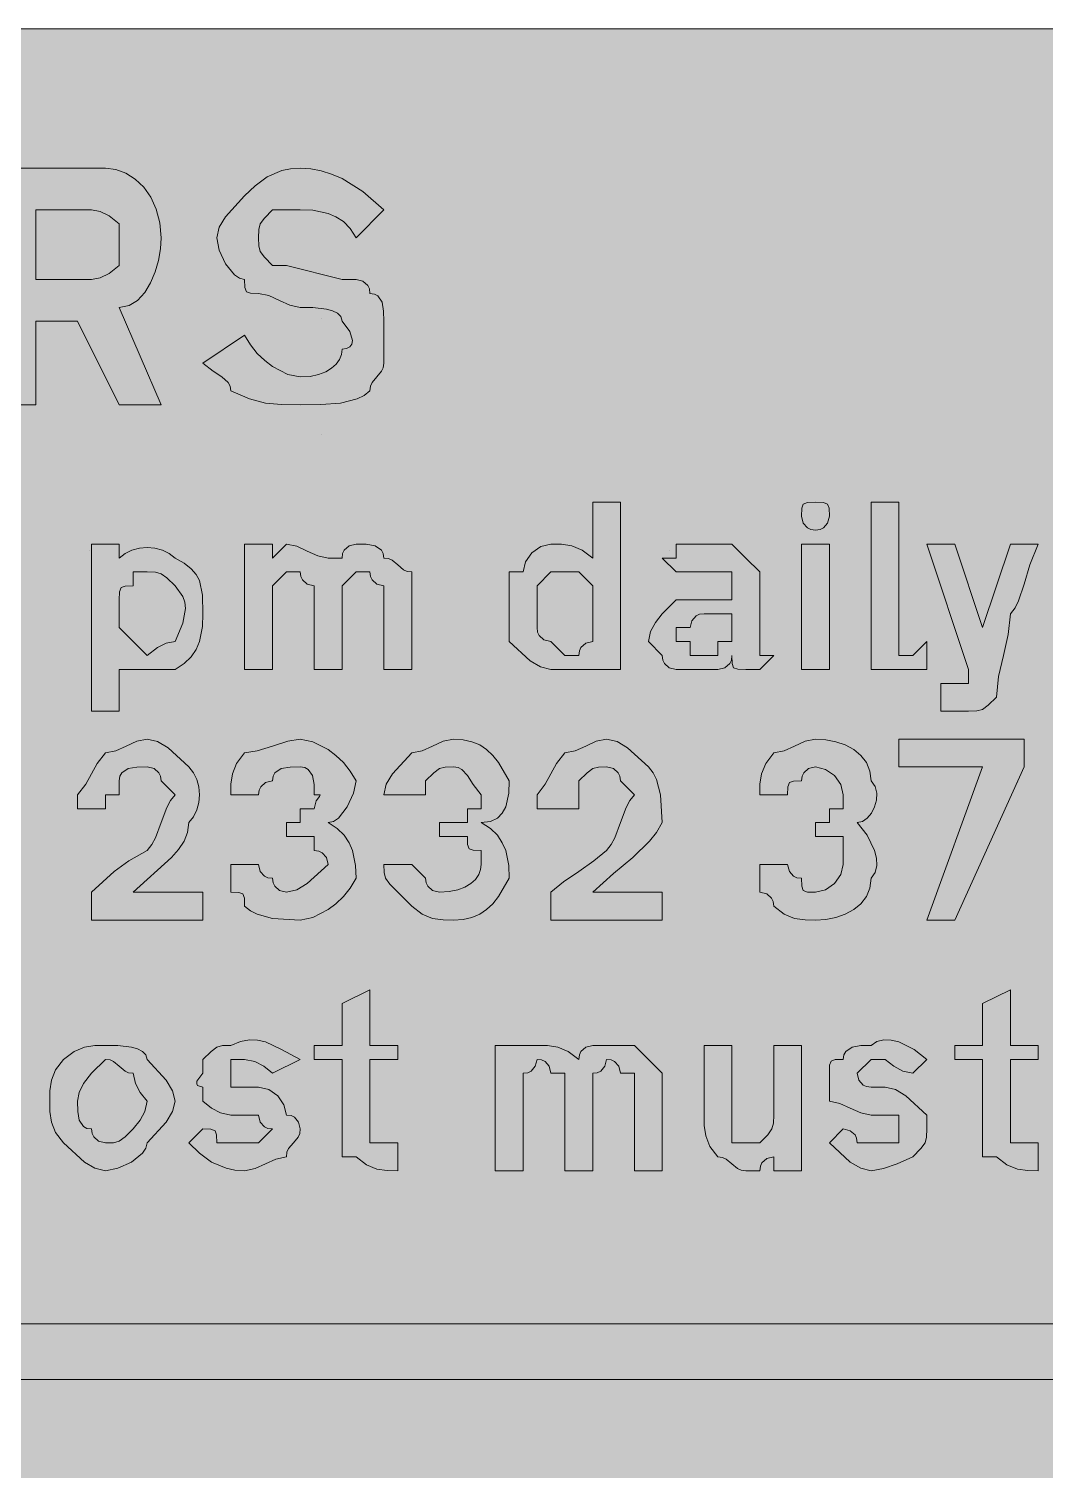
# Model space of a CAD drawing. Header units: metres. Extents: x 10 to 558, y 11 to 259.
# Drawn here: x 366.8 to 454.4, y 134.8 to 259 of the extents above; entities that cross this region are included whole.
import ezdxf

# ---------------------------------------------------------------- set-up
doc = ezdxf.new("R2010")
doc.units = ezdxf.units.M
for name, color, linetype, true_color in [('FILL_FIREBRICK_C36B00', 7, 'Continuous', 0xc36b00), ('FILL_WHITE_FFFFFF', 7, 'Continuous', 0xffffff), ('STROKE_WHITE_FFFFFF', 7, 'Continuous', 0xffffff)]:
    doc.layers.add(name, color=color, linetype=linetype, true_color=true_color)

msp = doc.modelspace()

# ---------------------------------------------------------------- hatches: boundary and pattern name
at = {"layer": 'FILL_FIREBRICK_C36B00', "true_color": 0xc36b00}
h = msp.add_hatch(color=7, dxfattribs=at)
h.dxf.hatch_style = 1
h.paths.add_polyline_path([(551.8, 258.91), (552.54, 258.75), (553.8, 258.21), (554.83, 257.44), (555.75, 256.56), (556.54, 256.06), (557.14, 255.47), (557.56, 254.83), (557.85, 254.16), (558.11, 252.85), (558.15, 251.76), (558.15, 17.76), (558.15, 15.36), (557.44, 14.48), (556.95, 13.71), (556.46, 13.17), (556.15, 13.01), (555.75, 12.96), (555.3, 12.17), (554.83, 11.57), (554.34, 11.15), (553.8, 10.86), (552.54, 10.6), (550.95, 10.56), (16.95, 10.56), (13.35, 10.56), (13.3, 10.96), (13.14, 11.27), (12.6, 11.76), (11.83, 12.25), (10.95, 12.96), (10.26, 13.88), (9.9, 14.91), (9.77, 16.17), (9.75, 17.76), (9.75, 251.76), (9.75, 254.16), (9.8, 254.56), (9.94, 254.87), (10.35, 255.36), (10.76, 255.85), (10.9, 256.16), (10.95, 256.56), (11.83, 256.75), (12.6, 257.16), (13.35, 257.76), (14.25, 257.95), (15.15, 258.36), (16.05, 258.77), (16.95, 258.96), (550.95, 258.96), (551.8, 258.91)])
at = {"layer": 'FILL_WHITE_FFFFFF', "true_color": 0xffffff}
h = msp.add_hatch(color=7, dxfattribs=at)
h.dxf.hatch_style = 1
h.paths.add_polyline_path([(373.35, 246.96), (374.25, 246.85), (375.11, 246.53), (375.92, 246.01), (376.65, 245.31), (377.26, 244.44), (377.74, 243.42), (378.04, 242.25), (378.15, 240.96), (378.09, 240.01), (377.92, 239.01), (377.64, 238.01), (377.25, 237.06), (376.74, 236.23), (376.12, 235.56), (375.39, 235.12), (374.55, 234.96), (378.15, 226.56), (374.55, 226.56), (370.95, 233.76), (367.35, 233.76), (367.35, 226.56), (363.75, 226.56), (363.75, 246.96), (373.35, 246.96)])
h.paths.add_polyline_path([(372.9, 237.51), (373.67, 237.87), (374.55, 238.56), (374.55, 239.76), (374.55, 242.16), (373.67, 242.85), (372.9, 243.21), (372.15, 243.36), (367.35, 243.36), (367.35, 237.36), (372.15, 237.36), (372.9, 237.51)], flags=16)
h = msp.add_hatch(color=7, dxfattribs=at)
h.dxf.hatch_style = 1
h.paths.add_polyline_path([(393.75, 237.36), (394.95, 237.36), (395.55, 237.21), (395.96, 236.85), (396.1, 236.56), (396.15, 236.16), (396.55, 236.11), (396.84, 235.95), (397.2, 235.41), (397.33, 234.64), (397.35, 233.76), (397.35, 232.56), (397.35, 231.36), (397.35, 230.16), (397.3, 229.76), (397.16, 229.45), (396.75, 228.96), (396.34, 228.47), (396.2, 228.16), (396.15, 227.76), (395.65, 227.36), (395.04, 227.07), (393.6, 226.71), (391.93, 226.58), (390.15, 226.56), (388.54, 226.58), (387.15, 226.71), (385.76, 227.07), (384.15, 227.76), (384.1, 228.16), (383.94, 228.47), (383.4, 228.96), (382.63, 229.45), (381.75, 230.16), (385.35, 232.56), (385.85, 231.72), (386.44, 230.98), (387.08, 230.37), (387.75, 229.86), (389.06, 229.18), (390.15, 228.96), (390.99, 229.01), (391.72, 229.17), (392.34, 229.4), (392.85, 229.71), (393.24, 230.07), (393.53, 230.48), (393.69, 230.91), (393.75, 231.36), (394.14, 231.41), (394.42, 231.57), (394.59, 231.8), (394.65, 232.11), (394.42, 232.88), (393.75, 233.76), (393.64, 234.16), (393.36, 234.45), (392.93, 234.67), (392.4, 234.81), (391.22, 234.94), (390.15, 234.96), (389.25, 235.15), (388.35, 235.56), (387.45, 235.97), (386.55, 236.16), (385.86, 236.18), (385.5, 236.31), (385.37, 236.67), (385.35, 237.36), (384.9, 237.47), (384.47, 237.75), (383.7, 238.71), (383.16, 239.89), (382.95, 240.96), (383.16, 241.86), (383.7, 242.76), (385.35, 244.56), (386.27, 245.44), (387.3, 246.21), (388.56, 246.75), (389.3, 246.91), (390.15, 246.96), (391.05, 246.9), (391.95, 246.73), (392.85, 246.45), (393.75, 246.06), (395.55, 244.93), (397.35, 243.36), (394.95, 240.96), (394.45, 241.75), (393.86, 242.35), (393.22, 242.77), (392.55, 243.06), (391.24, 243.32), (390.15, 243.36), (387.75, 243.36), (387.06, 242.65), (386.7, 242.16), (386.57, 241.67), (386.55, 240.96), (386.57, 240.25), (386.7, 239.76), (387.06, 239.27), (387.75, 238.56), (388.95, 238.56), (393.75, 237.36)])
h = msp.add_hatch(color=7, dxfattribs=at)
h.dxf.hatch_style = 1
h.paths.add_polyline_path([(411.75, 203.76), (410.85, 203.97), (409.95, 204.51), (408.15, 206.16), (408.15, 212.16), (409.35, 212.16), (409.56, 213.04), (410.1, 213.81), (410.87, 214.35), (411.75, 214.56), (412.65, 214.54), (413.55, 214.41), (414.45, 214.05), (415.35, 213.36), (415.35, 218.16), (417.75, 218.16), (417.75, 203.76), (415.35, 203.76), (412.95, 203.76), (411.75, 203.76)])
h.paths.add_polyline_path([(414.34, 205.65), (414.75, 206.01), (415.35, 206.16), (415.35, 207.36), (415.35, 209.76), (415.35, 210.96), (414.15, 212.16), (412.95, 212.16), (411.75, 212.16), (410.55, 210.96), (410.55, 207.36), (410.6, 206.96), (410.74, 206.67), (411.15, 206.31), (411.75, 206.16), (412.95, 204.96), (414.15, 204.96), (414.2, 205.36), (414.34, 205.65)], flags=16)
h = msp.add_hatch(color=7, dxfattribs=at)
h.dxf.hatch_style = 1
h.paths.add_polyline_path([(435.6, 216.36), (435.24, 215.95), (434.95, 215.81), (434.55, 215.76), (434.15, 215.81), (433.86, 215.95), (433.5, 216.36), (433.35, 216.96), (433.37, 217.65), (433.5, 218.01), (433.86, 218.14), (434.55, 218.16), (435.24, 218.14), (435.6, 218.01), (435.73, 217.65), (435.75, 216.96), (435.6, 216.36)])
h = msp.add_hatch(color=7, dxfattribs=at)
h.dxf.hatch_style = 1
h.paths.add_polyline_path([(439.35, 218.16), (441.75, 218.16), (441.75, 206.16), (441.75, 204.96), (442.95, 204.96), (444.15, 206.16), (444.15, 203.76), (441.75, 203.76), (440.55, 203.76), (439.35, 203.76), (439.35, 206.16), (439.35, 218.16)])
h = msp.add_hatch(color=7, dxfattribs=at)
h.dxf.hatch_style = 1
h.paths.add_polyline_path([(375.64, 214.03), (376.28, 214.2), (376.95, 214.26), (377.62, 214.2), (378.26, 214.03), (378.85, 213.75), (379.35, 213.36), (380.14, 212.91), (380.74, 212.44), (381.16, 211.95), (381.45, 211.41), (381.71, 210.15), (381.75, 208.56), (381.71, 207.47), (381.45, 206.16), (381.16, 205.49), (380.74, 204.85), (380.14, 204.26), (379.35, 203.76), (376.95, 203.76), (374.55, 203.76), (374.55, 200.16), (372.15, 200.16), (372.15, 214.56), (374.55, 214.56), (374.55, 213.36), (375.05, 213.75), (375.64, 214.03)])
h.paths.add_polyline_path([(374.7, 210.81), (374.57, 210.45), (374.55, 209.76), (374.55, 207.36), (375.75, 206.16), (376.95, 204.96), (377.83, 205.65), (378.6, 206.01), (379.35, 206.16), (380.03, 207.75), (380.25, 209.01), (380.19, 209.55), (380.03, 210.04), (379.35, 210.96), (378.64, 211.65), (378.15, 212.01), (377.66, 212.14), (376.95, 212.16), (375.75, 212.16), (375.75, 210.96), (375.06, 210.94), (374.7, 210.81)], flags=16)
h = msp.add_hatch(color=7, dxfattribs=at)
h.dxf.hatch_style = 1
h.paths.add_polyline_path([(387.75, 213.36), (388.95, 214.56), (389.85, 214.37), (390.75, 213.96), (391.65, 213.55), (392.55, 213.36), (393.75, 213.36), (393.8, 213.76), (393.94, 214.05), (394.35, 214.41), (394.95, 214.56), (395.83, 214.54), (396.6, 214.41), (397.14, 214.05), (397.3, 213.76), (397.35, 213.36), (397.75, 213.31), (398.06, 213.17), (398.55, 212.76), (399.04, 212.35), (399.35, 212.21), (399.75, 212.16), (399.75, 210.96), (399.75, 203.76), (397.35, 203.76), (397.35, 210.96), (396.75, 211.11), (396.34, 211.47), (396.2, 211.76), (396.15, 212.16), (394.95, 212.16), (393.75, 210.96), (393.75, 209.76), (393.75, 203.76), (391.35, 203.76), (391.35, 210.96), (390.75, 211.11), (390.34, 211.47), (390.2, 211.76), (390.15, 212.16), (388.95, 212.16), (387.75, 210.96), (387.75, 209.76), (387.75, 203.76), (385.35, 203.76), (385.35, 214.56), (387.75, 214.56), (387.75, 213.36)])
h = msp.add_hatch(color=7, dxfattribs=at)
h.dxf.hatch_style = 1
h.paths.add_polyline_path([(422.55, 214.56), (424.95, 214.56), (427.35, 214.56), (428.55, 213.36), (429.75, 212.16), (429.75, 209.76), (429.75, 206.16), (429.75, 204.96), (430.95, 204.96), (429.75, 203.76), (428.55, 203.76), (427.86, 203.78), (427.5, 203.91), (427.37, 204.27), (427.35, 204.96), (427.3, 204.56), (427.16, 204.27), (426.75, 203.91), (426.15, 203.76), (423.75, 203.76), (422.55, 203.76), (421.95, 203.91), (421.54, 204.27), (421.4, 204.56), (421.35, 204.96), (420.15, 206.16), (420.34, 207.04), (420.75, 207.81), (421.35, 208.56), (422.55, 209.76), (423.75, 209.76), (424.95, 209.76), (427.35, 209.76), (427.35, 210.96), (427.35, 212.16), (426.15, 212.16), (424.95, 212.16), (423.75, 212.16), (422.55, 212.16), (421.35, 213.36), (422.55, 213.36), (422.55, 214.56)])
h.paths.add_polyline_path([(426.15, 206.16), (427.35, 206.16), (427.35, 208.56), (426.15, 208.56), (424.95, 208.56), (424.55, 208.51), (424.26, 208.37), (423.9, 207.96), (423.75, 207.36), (422.55, 207.36), (422.55, 206.16), (423.75, 206.16), (423.75, 204.96), (426.15, 204.96), (426.15, 206.16)], flags=16)
h = msp.add_hatch(color=7, dxfattribs=at)
h.dxf.hatch_style = 1
h.paths.add_polyline_path([(433.35, 203.76), (433.35, 214.56), (435.75, 214.56), (435.75, 203.76), (433.35, 203.76)])
h = msp.add_hatch(color=7, dxfattribs=at)
h.dxf.hatch_style = 1
h.paths.add_polyline_path([(447.75, 203.76), (444.15, 214.56), (446.55, 214.56), (448.95, 207.36), (451.35, 214.56), (453.75, 214.56), (453.04, 212.78), (452.55, 211.11), (452.06, 209.67), (451.75, 209.06), (451.35, 208.56), (451.16, 206.76), (450.75, 204.96), (450.34, 203.16), (450.15, 201.36), (449.44, 200.67), (448.95, 200.31), (448.46, 200.18), (447.75, 200.16), (446.55, 200.16), (445.35, 200.16), (445.35, 202.56), (446.55, 202.56), (447.75, 202.56), (447.75, 203.76)])
h = msp.add_hatch(color=7, dxfattribs=at)
h.dxf.hatch_style = 1
h.paths.add_polyline_path([(370.95, 191.76), (370.95, 192.96), (371.66, 193.86), (372.15, 194.76), (372.64, 195.66), (373.35, 196.56), (374.25, 196.75), (375.15, 197.16), (376.05, 197.57), (376.95, 197.76), (377.85, 197.55), (378.75, 197.01), (380.55, 195.36), (380.94, 194.86), (381.23, 194.27), (381.39, 193.63), (381.45, 192.96), (381.39, 192.29), (381.23, 191.65), (380.94, 191.06), (380.55, 190.56), (380.44, 189.71), (380.14, 188.95), (379.66, 188.24), (379.05, 187.56), (375.75, 184.56), (381.75, 184.56), (381.75, 182.16), (372.15, 182.16), (372.15, 184.56), (374.1, 186.36), (375.36, 187.26), (376.95, 188.16), (377.35, 188.66), (377.66, 189.25), (378.15, 190.56), (378.64, 191.87), (378.95, 192.46), (379.35, 192.96), (378.15, 194.16), (378.1, 194.56), (377.96, 194.85), (377.55, 195.21), (376.95, 195.36), (376.07, 195.34), (375.3, 195.21), (374.76, 194.85), (374.6, 194.56), (374.55, 194.16), (374.55, 192.96), (373.35, 192.96), (373.35, 191.76), (370.95, 191.76)])
h = msp.add_hatch(color=7, dxfattribs=at)
h.dxf.hatch_style = 1
h.paths.add_polyline_path([(392.4, 187.56), (392.04, 187.97), (391.75, 188.11), (391.35, 188.16), (391.35, 189.36), (390.15, 189.36), (388.95, 189.36), (388.95, 190.56), (390.15, 190.56), (390.15, 191.76), (391.35, 191.76), (391.52, 192.45), (391.8, 192.81), (391.86, 192.94), (391.35, 192.96), (391.33, 193.84), (391.2, 194.61), (390.84, 195.15), (390.55, 195.31), (390.15, 195.36), (389.27, 195.34), (388.5, 195.21), (387.96, 194.85), (387.8, 194.56), (387.75, 194.16), (387.15, 194.01), (386.74, 193.65), (386.6, 193.36), (386.55, 192.96), (384.15, 192.96), (384.17, 193.86), (384.3, 194.76), (384.66, 195.66), (385.35, 196.56), (386.44, 196.75), (387.75, 197.16), (389.06, 197.57), (390.15, 197.76), (391.24, 197.53), (392.55, 196.86), (393.22, 196.35), (393.86, 195.73), (394.45, 195), (394.95, 194.16), (394.74, 193.09), (394.2, 191.91), (393.43, 190.95), (393, 190.67), (392.55, 190.56), (393.34, 190.06), (393.94, 189.47), (394.36, 188.83), (394.65, 188.16), (394.91, 186.85), (394.95, 185.76), (394.45, 184.92), (393.86, 184.18), (393.22, 183.57), (392.55, 183.06), (391.24, 182.38), (390.15, 182.16), (387.75, 182.31), (386.44, 182.67), (385.85, 182.96), (385.35, 183.36), (385.33, 184.05), (385.2, 184.41), (384.84, 184.54), (384.15, 184.56), (384.15, 186.96), (386.55, 186.96), (386.7, 186.36), (387.06, 185.95), (387.35, 185.81), (387.75, 185.76), (387.8, 185.36), (387.94, 185.07), (388.35, 184.71), (388.95, 184.56), (389.85, 184.77), (390.75, 185.31), (392.55, 186.96), (392.4, 187.56)])
h = msp.add_hatch(color=7, dxfattribs=at)
h.dxf.hatch_style = 1
h.paths.add_polyline_path([(405.75, 188.16), (405.06, 188.18), (404.7, 188.31), (404.57, 188.67), (404.55, 189.36), (402.15, 189.36), (402.15, 190.56), (403.35, 190.56), (404.55, 190.56), (404.55, 191.76), (405.75, 191.76), (405.75, 192.96), (405.04, 193.84), (404.55, 194.61), (404.06, 195.15), (403.75, 195.31), (403.35, 195.36), (402.64, 195.34), (402.15, 195.21), (401.66, 194.85), (400.95, 194.16), (400.95, 192.96), (399.75, 192.96), (397.35, 192.96), (397.56, 193.86), (398.1, 194.76), (399.75, 196.56), (400.65, 196.75), (401.55, 197.16), (402.45, 197.57), (403.35, 197.76), (404.2, 197.7), (404.94, 197.53), (405.61, 197.25), (406.2, 196.86), (406.74, 196.35), (407.23, 195.73), (408.15, 194.16), (408.11, 193.09), (407.85, 191.91), (407.56, 191.38), (407.14, 190.95), (406.54, 190.67), (405.75, 190.56), (406.54, 190.06), (407.14, 189.47), (407.56, 188.83), (407.85, 188.16), (408.11, 186.85), (408.15, 185.76), (407.23, 184.18), (406.74, 183.57), (406.2, 183.06), (405.61, 182.67), (404.94, 182.38), (404.2, 182.22), (403.35, 182.16), (402.45, 182.18), (401.55, 182.31), (400.65, 182.67), (399.75, 183.36), (398.55, 184.56), (397.86, 185.27), (397.5, 185.76), (397.37, 186.25), (397.35, 186.96), (399.75, 186.96), (400.95, 185.76), (401, 185.36), (401.14, 185.07), (401.55, 184.71), (402.15, 184.56), (402.99, 184.61), (403.72, 184.77), (404.34, 185), (404.85, 185.31), (405.24, 185.67), (405.53, 186.08), (405.69, 186.51), (405.75, 186.96), (405.75, 188.16)])
h = msp.add_hatch(color=7, dxfattribs=at)
h.dxf.hatch_style = 1
h.paths.add_polyline_path([(410.55, 191.76), (410.55, 192.96), (411.26, 193.86), (411.75, 194.76), (412.24, 195.66), (412.95, 196.56), (413.85, 196.75), (414.75, 197.16), (415.65, 197.57), (416.55, 197.76), (417.45, 197.55), (418.35, 197.01), (420.15, 195.36), (420.55, 194.86), (420.84, 194.27), (421.2, 192.96), (421.35, 190.56), (420.85, 189.71), (420.24, 188.95), (418.8, 187.56), (417.13, 186.17), (415.35, 184.56), (421.35, 184.56), (421.35, 182.16), (411.75, 182.16), (411.75, 184.56), (412.84, 185.46), (414.15, 186.36), (415.46, 187.26), (416.55, 188.16), (416.95, 188.66), (417.26, 189.25), (417.75, 190.56), (418.24, 191.87), (418.55, 192.46), (418.95, 192.96), (417.75, 194.16), (417.7, 194.56), (417.56, 194.85), (417.15, 195.21), (416.55, 195.36), (415.84, 195.34), (415.35, 195.21), (414.86, 194.85), (414.15, 194.16), (414.15, 192.96), (414.15, 191.76), (410.55, 191.76)])
h = msp.add_hatch(color=7, dxfattribs=at)
h.dxf.hatch_style = 1
h.paths.add_polyline_path([(436.95, 188.16), (436.95, 189.36), (435.75, 189.36), (434.55, 189.36), (434.55, 190.56), (435.75, 190.56), (435.75, 191.76), (436.95, 191.76), (436.95, 192.96), (436.74, 193.84), (436.2, 194.61), (435.43, 195.15), (434.55, 195.36), (433.95, 195.21), (433.54, 194.85), (433.4, 194.56), (433.35, 194.16), (432.66, 194.14), (432.3, 194.01), (432.17, 193.65), (432.15, 192.96), (429.75, 192.96), (429.77, 193.86), (429.9, 194.76), (430.26, 195.66), (430.95, 196.56), (431.85, 196.75), (432.75, 197.16), (433.65, 197.57), (434.55, 197.76), (435.45, 197.7), (436.31, 197.53), (437.12, 197.25), (437.85, 196.86), (438.46, 196.35), (438.94, 195.73), (439.24, 195), (439.35, 194.16), (439.69, 193.66), (439.84, 193.09), (439.81, 192.49), (439.65, 191.91), (439.37, 191.38), (439.01, 190.95), (438.6, 190.67), (438.15, 190.56), (439.01, 189.47), (439.65, 188.16), (439.81, 187.49), (439.84, 186.85), (439.69, 186.26), (439.35, 185.76), (439.24, 184.92), (438.94, 184.18), (438.46, 183.57), (437.85, 183.06), (437.12, 182.67), (436.31, 182.38), (435.45, 182.22), (434.55, 182.16), (433.65, 182.18), (432.75, 182.31), (431.85, 182.67), (430.95, 183.36), (430.9, 183.76), (430.76, 184.05), (430.35, 184.41), (429.75, 184.56), (429.75, 186.96), (432.15, 186.96), (432.3, 186.36), (432.66, 185.95), (432.95, 185.81), (433.35, 185.76), (433.37, 185.07), (433.5, 184.71), (433.86, 184.58), (434.55, 184.56), (435.43, 184.77), (436.2, 185.31), (436.74, 186.08), (436.95, 186.96), (436.95, 188.16)])
h = msp.add_hatch(color=7, dxfattribs=at)
h.dxf.hatch_style = 1
h.paths.add_polyline_path([(448.95, 195.36), (441.75, 195.36), (441.75, 197.76), (452.55, 197.76), (452.55, 195.36), (446.55, 182.16), (444.15, 182.16), (448.95, 195.36)])
h = msp.add_hatch(color=7, dxfattribs=at)
h.dxf.hatch_style = 1
h.paths.add_polyline_path([(397.35, 162.96), (398.55, 162.96), (398.55, 160.56), (397.65, 160.58), (396.75, 160.71), (395.85, 161.07), (394.95, 161.76), (393.75, 161.76), (393.75, 162.96), (393.75, 170.16), (391.35, 170.16), (391.35, 171.36), (393.75, 171.36), (393.75, 174.96), (396.15, 176.16), (396.15, 171.36), (398.55, 171.36), (398.55, 170.16), (396.15, 170.16), (396.15, 162.96), (397.35, 162.96)])
h = msp.add_hatch(color=7, dxfattribs=at)
h.dxf.hatch_style = 1
h.paths.add_polyline_path([(452.55, 162.96), (453.75, 162.96), (453.75, 160.56), (452.85, 160.58), (451.95, 160.71), (451.05, 161.07), (450.15, 161.76), (448.95, 161.76), (448.95, 162.96), (448.95, 170.16), (446.55, 170.16), (446.55, 171.36), (448.95, 171.36), (448.95, 174.96), (451.35, 176.16), (451.35, 171.36), (453.75, 171.36), (453.75, 170.16), (451.35, 170.16), (451.35, 162.96), (452.55, 162.96)])
h = msp.add_hatch(color=7, dxfattribs=at)
h.dxf.hatch_style = 1
h.paths.add_polyline_path([(385.35, 167.76), (386.55, 167.76), (387.43, 167.55), (388.2, 167.01), (388.74, 166.24), (388.95, 165.36), (389.35, 165.31), (389.64, 165.17), (390, 164.76), (390.15, 164.16), (390.1, 163.76), (389.96, 163.45), (389.55, 162.96), (389.14, 162.47), (389, 162.16), (388.95, 161.76), (388.05, 161.57), (387.15, 161.16), (386.25, 160.75), (385.35, 160.56), (384.5, 160.61), (383.76, 160.77), (382.5, 161.31), (381.47, 162.08), (380.55, 162.96), (381.75, 164.16), (382.44, 164.14), (382.8, 164.01), (382.93, 163.65), (382.95, 162.96), (385.35, 162.96), (386.55, 162.96), (387.75, 164.16), (387.35, 164.21), (387.06, 164.35), (386.7, 164.76), (386.55, 165.36), (385.35, 165.36), (384.15, 165.36), (383.27, 165.55), (382.5, 165.96), (381.75, 166.56), (381.75, 167.76), (381.3, 167.91), (381.22, 168.05), (381.24, 168.27), (381.75, 168.96), (381.75, 170.16), (382.46, 170.85), (382.95, 171.21), (383.44, 171.34), (384.15, 171.36), (385, 171.7), (385.76, 171.85), (386.47, 171.82), (387.15, 171.66), (388.54, 171.02), (390.15, 170.16), (387.75, 168.96), (387, 169.56), (386.23, 169.97), (385.35, 170.16), (384.15, 170.16), (384.15, 168.96), (384.15, 167.76), (385.35, 167.76)])
h = msp.add_hatch(color=7, dxfattribs=at)
h.dxf.hatch_style = 1
h.paths.add_polyline_path([(440.55, 167.76), (441.45, 167.55), (442.35, 167.01), (444.15, 165.36), (444.15, 164.16), (444.13, 163.45), (444, 162.96), (443.64, 162.47), (442.95, 161.76), (441.6, 161.16), (440.42, 160.75), (439.35, 160.56), (438.45, 160.77), (437.55, 161.31), (435.75, 162.96), (436.95, 164.16), (437.55, 164.01), (437.96, 163.65), (438.1, 163.36), (438.15, 162.96), (439.35, 162.96), (440.55, 162.96), (441.75, 162.96), (441.75, 164.16), (441.75, 165.36), (439.35, 165.36), (438.45, 165.55), (437.55, 165.96), (436.65, 166.37), (435.75, 166.56), (435.75, 167.76), (435.75, 168.96), (435.77, 169.65), (435.9, 170.01), (436.26, 170.14), (436.95, 170.16), (437, 170.56), (437.16, 170.85), (437.7, 171.21), (438.47, 171.34), (439.35, 171.36), (439.85, 171.7), (440.44, 171.85), (441.08, 171.82), (441.75, 171.66), (443.06, 171.02), (444.15, 170.16), (442.95, 168.96), (442.07, 169.15), (441.3, 169.56), (440.55, 170.16), (439.35, 170.16), (438.15, 168.96), (438.3, 168.36), (438.66, 167.95), (438.95, 167.81), (439.35, 167.76), (440.55, 167.76)])
h = msp.add_hatch(color=7, dxfattribs=at)
h.dxf.hatch_style = 1
h.paths.add_polyline_path([(368.7, 168.36), (369.06, 169.26), (369.75, 170.16), (370.65, 170.85), (371.55, 171.21), (372.45, 171.34), (373.35, 171.36), (374.42, 171.34), (375.6, 171.21), (376.13, 171.07), (376.56, 170.85), (376.84, 170.56), (376.95, 170.16), (378.6, 168.36), (379.14, 167.46), (379.35, 166.56), (379.14, 165.66), (378.6, 164.76), (376.95, 162.96), (376.84, 162.51), (376.56, 162.08), (375.6, 161.31), (374.42, 160.77), (373.35, 160.56), (372.45, 160.77), (371.55, 161.31), (369.75, 162.96), (369.06, 163.86), (368.7, 164.76), (368.57, 165.66), (368.55, 166.56), (368.57, 167.46), (368.7, 168.36)])
h.paths.add_polyline_path([(371.46, 168.08), (371.1, 167.31), (370.95, 166.56), (370.97, 165.68), (371.1, 164.91), (371.46, 164.37), (371.75, 164.21), (372.15, 164.16), (372.2, 163.76), (372.34, 163.47), (372.75, 163.11), (373.35, 162.96), (374.06, 162.98), (374.55, 163.11), (375.04, 163.47), (375.75, 164.16), (376.35, 164.91), (376.76, 165.68), (376.95, 166.56), (376.35, 167.31), (375.94, 168.08), (375.75, 168.96), (375.35, 169.01), (375.04, 169.15), (374.55, 169.56), (374.06, 169.97), (373.75, 170.11), (373.35, 170.16), (372.15, 168.96), (371.46, 168.08)], flags=16)
h = msp.add_hatch(color=7, dxfattribs=at)
h.dxf.hatch_style = 1
h.paths.add_polyline_path([(410.55, 171.36), (411.45, 171.34), (412.35, 171.21), (413.25, 170.85), (414.15, 170.16), (414.2, 170.56), (414.34, 170.85), (414.75, 171.21), (415.35, 171.36), (416.55, 171.36), (418.95, 171.36), (421.35, 168.96), (421.35, 160.56), (418.95, 160.56), (418.95, 167.76), (418.95, 168.96), (417.75, 168.96), (417.6, 169.56), (417.24, 169.97), (416.95, 170.11), (416.55, 170.16), (416.4, 169.56), (416.04, 169.15), (415.75, 169.01), (415.35, 168.96), (415.35, 167.76), (415.35, 160.56), (412.95, 160.56), (412.95, 167.76), (412.95, 168.96), (411.75, 168.96), (411.6, 169.56), (411.24, 169.97), (410.95, 170.11), (410.55, 170.16), (410.4, 169.56), (410.04, 169.15), (409.75, 169.01), (409.35, 168.96), (409.35, 167.76), (409.35, 160.56), (406.95, 160.56), (406.95, 171.36), (409.35, 171.36), (410.55, 171.36)])
h = msp.add_hatch(color=7, dxfattribs=at)
h.dxf.hatch_style = 1
h.paths.add_polyline_path([(428.15, 160.61), (427.84, 160.75), (427.35, 161.16), (426.86, 161.57), (426.55, 161.71), (426.15, 161.76), (425.46, 162.66), (425.1, 163.56), (424.97, 164.46), (424.95, 165.36), (424.95, 171.36), (427.35, 171.36), (427.35, 165.36), (427.35, 162.96), (428.55, 162.96), (429.75, 162.96), (430.44, 163.67), (430.8, 164.16), (430.93, 164.65), (430.95, 165.36), (430.95, 171.36), (433.35, 171.36), (433.35, 160.56), (430.95, 160.56), (430.95, 161.76), (430.35, 161.61), (429.94, 161.25), (429.8, 160.96), (429.75, 160.56), (428.55, 160.56), (428.15, 160.61)])
h = msp.add_hatch(color=7, dxfattribs=at)
h.dxf.hatch_style = 1
h.paths.add_polyline_path([(505.35, 147.36), (505.35, 142.56), (72.15, 142.56), (76.95, 137.76), (69.75, 137.76), (62.55, 144.96), (69.75, 152.16), (76.95, 152.16), (72.15, 147.36), (505.35, 147.36)])

# ---------------------------------------------------------------- linework, layer by layer
at = {"layer": 'FILL_FIREBRICK_C36B00', "lineweight": 0, "true_color": 0xc36b00}
msp.add_lwpolyline([(16.95, 258.96), (550.95, 258.96)], dxfattribs=at)
at = {"layer": 'FILL_WHITE_FFFFFF', "lineweight": 0, "true_color": 0xffffff}
for points in [[(373.35, 246.96), (374.25, 246.85), (375.11, 246.53), (375.92, 246.01), (376.65, 245.31), (377.26, 244.44), (377.74, 243.42), (378.04, 242.25), (378.15, 240.96), (378.09, 240.01), (377.92, 239.01), (377.64, 238.01), (377.25, 237.06), (376.74, 236.23), (376.12, 235.56), (375.39, 235.12), (374.55, 234.96), (378.15, 226.56), (374.55, 226.56), (370.95, 233.76), (367.35, 233.76), (367.35, 226.56), (363.75, 226.56), (363.75, 246.96)], [(393.75, 237.36), (394.95, 237.36), (395.55, 237.21), (395.96, 236.85), (396.1, 236.56), (396.15, 236.16), (396.55, 236.11), (396.84, 235.95), (397.2, 235.41), (397.33, 234.64), (397.35, 233.76), (397.35, 232.56), (397.35, 231.36), (397.35, 230.16), (397.3, 229.76), (397.16, 229.45), (396.75, 228.96), (396.34, 228.47), (396.2, 228.16), (396.15, 227.76), (395.65, 227.36), (395.04, 227.07), (393.6, 226.71), (391.93, 226.58), (390.15, 226.56), (388.54, 226.58), (387.15, 226.71), (385.76, 227.07), (384.15, 227.76), (384.1, 228.16), (383.94, 228.47), (383.4, 228.96), (382.63, 229.45), (381.75, 230.16), (385.35, 232.56), (385.85, 231.72), (386.44, 230.98), (387.08, 230.37), (387.75, 229.86), (389.06, 229.18), (390.15, 228.96), (390.99, 229.01), (391.72, 229.17), (392.34, 229.4), (392.85, 229.71), (393.24, 230.07), (393.53, 230.48), (393.69, 230.91), (393.75, 231.36), (394.14, 231.41), (394.42, 231.57), (394.59, 231.8), (394.65, 232.11), (394.42, 232.88), (393.75, 233.76), (393.64, 234.16), (393.36, 234.45), (392.93, 234.67), (392.4, 234.81), (391.22, 234.94), (390.15, 234.96), (389.25, 235.15), (388.35, 235.56), (387.45, 235.97), (386.55, 236.16), (385.86, 236.18), (385.5, 236.31), (385.37, 236.67), (385.35, 237.36), (384.9, 237.47), (384.47, 237.75), (383.7, 238.71), (383.16, 239.89), (382.95, 240.96), (383.16, 241.86), (383.7, 242.76), (385.35, 244.56), (386.27, 245.44), (387.3, 246.21), (388.56, 246.75), (389.3, 246.91), (390.15, 246.96), (391.05, 246.9), (391.95, 246.73), (392.85, 246.45), (393.75, 246.06), (395.55, 244.93), (397.35, 243.36), (394.95, 240.96), (394.45, 241.75), (393.86, 242.35), (393.22, 242.77), (392.55, 243.06), (391.24, 243.32), (390.15, 243.36), (387.75, 243.36), (387.06, 242.65), (386.7, 242.16), (386.57, 241.67), (386.55, 240.96), (386.57, 240.25), (386.7, 239.76), (387.06, 239.27), (387.75, 238.56), (388.95, 238.56)], [(372.9, 237.51), (373.67, 237.87), (374.55, 238.56), (374.55, 239.76), (374.55, 242.16), (373.67, 242.85), (372.9, 243.21), (372.15, 243.36), (367.35, 243.36), (367.35, 237.36), (372.15, 237.36)], [(411.75, 203.76), (410.85, 203.97), (409.95, 204.51), (408.15, 206.16), (408.15, 212.16), (409.35, 212.16), (409.56, 213.04), (410.1, 213.81), (410.87, 214.35), (411.75, 214.56), (412.65, 214.54), (413.55, 214.41), (414.45, 214.05), (415.35, 213.36), (415.35, 218.16), (417.75, 218.16), (417.75, 203.76), (415.35, 203.76), (412.95, 203.76)], [(435.6, 216.36), (435.24, 215.95), (434.95, 215.81), (434.55, 215.76), (434.15, 215.81), (433.86, 215.95), (433.5, 216.36), (433.35, 216.96), (433.37, 217.65), (433.5, 218.01), (433.86, 218.14), (434.55, 218.16), (435.24, 218.14), (435.6, 218.01), (435.73, 217.65), (435.75, 216.96)], [(439.35, 218.16), (441.75, 218.16), (441.75, 206.16), (441.75, 204.96), (442.95, 204.96), (444.15, 206.16), (444.15, 203.76), (441.75, 203.76), (440.55, 203.76), (439.35, 203.76), (439.35, 206.16)], [(375.64, 214.03), (376.28, 214.2), (376.95, 214.26), (377.62, 214.2), (378.26, 214.03), (378.85, 213.75), (379.35, 213.36), (380.14, 212.91), (380.74, 212.44), (381.16, 211.95), (381.45, 211.41), (381.71, 210.15), (381.75, 208.56), (381.71, 207.47), (381.45, 206.16), (381.16, 205.49), (380.74, 204.85), (380.14, 204.26), (379.35, 203.76), (376.95, 203.76), (374.55, 203.76), (374.55, 200.16), (372.15, 200.16), (372.15, 214.56), (374.55, 214.56), (374.55, 213.36), (375.05, 213.75)], [(387.75, 213.36), (388.95, 214.56), (389.85, 214.37), (390.75, 213.96), (391.65, 213.55), (392.55, 213.36), (393.75, 213.36), (393.8, 213.76), (393.94, 214.05), (394.35, 214.41), (394.95, 214.56), (395.83, 214.54), (396.6, 214.41), (397.14, 214.05), (397.3, 213.76), (397.35, 213.36), (397.75, 213.31), (398.06, 213.17), (398.55, 212.76), (399.04, 212.35), (399.35, 212.21), (399.75, 212.16), (399.75, 210.96), (399.75, 203.76), (397.35, 203.76), (397.35, 210.96), (396.75, 211.11), (396.34, 211.47), (396.2, 211.76), (396.15, 212.16), (394.95, 212.16), (393.75, 210.96), (393.75, 209.76), (393.75, 203.76), (391.35, 203.76), (391.35, 210.96), (390.75, 211.11), (390.34, 211.47), (390.2, 211.76), (390.15, 212.16), (388.95, 212.16), (387.75, 210.96), (387.75, 209.76), (387.75, 203.76), (385.35, 203.76), (385.35, 214.56), (387.75, 214.56)], [(422.55, 214.56), (424.95, 214.56), (427.35, 214.56), (428.55, 213.36), (429.75, 212.16), (429.75, 209.76), (429.75, 206.16), (429.75, 204.96), (430.95, 204.96), (429.75, 203.76), (428.55, 203.76), (427.86, 203.78), (427.5, 203.91), (427.37, 204.27), (427.35, 204.96), (427.3, 204.56), (427.16, 204.27), (426.75, 203.91), (426.15, 203.76), (423.75, 203.76), (422.55, 203.76), (421.95, 203.91), (421.54, 204.27), (421.4, 204.56), (421.35, 204.96), (420.15, 206.16), (420.34, 207.04), (420.75, 207.81), (421.35, 208.56), (422.55, 209.76), (423.75, 209.76), (424.95, 209.76), (427.35, 209.76), (427.35, 210.96), (427.35, 212.16), (426.15, 212.16), (424.95, 212.16), (423.75, 212.16), (422.55, 212.16), (421.35, 213.36), (422.55, 213.36)], [(433.35, 203.76), (433.35, 214.56), (435.75, 214.56), (435.75, 203.76)], [(447.75, 203.76), (444.15, 214.56), (446.55, 214.56), (448.95, 207.36), (451.35, 214.56), (453.75, 214.56), (453.04, 212.78), (452.55, 211.11), (452.06, 209.67), (451.75, 209.06), (451.35, 208.56), (451.16, 206.76), (450.75, 204.96), (450.34, 203.16), (450.15, 201.36), (449.44, 200.67), (448.95, 200.31), (448.46, 200.18), (447.75, 200.16), (446.55, 200.16), (445.35, 200.16), (445.35, 202.56), (446.55, 202.56), (447.75, 202.56)], [(374.7, 210.81), (374.57, 210.45), (374.55, 209.76), (374.55, 207.36), (375.75, 206.16), (376.95, 204.96), (377.83, 205.65), (378.6, 206.01), (379.35, 206.16), (380.03, 207.75), (380.25, 209.01), (380.19, 209.55), (380.03, 210.04), (379.35, 210.96), (378.64, 211.65), (378.15, 212.01), (377.66, 212.14), (376.95, 212.16), (375.75, 212.16), (375.75, 210.96), (375.06, 210.94)], [(414.34, 205.65), (414.75, 206.01), (415.35, 206.16), (415.35, 207.36), (415.35, 209.76), (415.35, 210.96), (414.15, 212.16), (412.95, 212.16), (411.75, 212.16), (410.55, 210.96), (410.55, 207.36), (410.6, 206.96), (410.74, 206.67), (411.15, 206.31), (411.75, 206.16), (412.95, 204.96), (414.15, 204.96), (414.2, 205.36)], [(426.15, 206.16), (427.35, 206.16), (427.35, 208.56), (426.15, 208.56), (424.95, 208.56), (424.55, 208.51), (424.26, 208.37), (423.9, 207.96), (423.75, 207.36), (422.55, 207.36), (422.55, 206.16), (423.75, 206.16), (423.75, 204.96), (426.15, 204.96)], [(370.95, 191.76), (370.95, 192.96), (371.66, 193.86), (372.15, 194.76), (372.64, 195.66), (373.35, 196.56), (374.25, 196.75), (375.15, 197.16), (376.05, 197.57), (376.95, 197.76), (377.85, 197.55), (378.75, 197.01), (380.55, 195.36), (380.94, 194.86), (381.23, 194.27), (381.39, 193.63), (381.45, 192.96), (381.39, 192.29), (381.23, 191.65), (380.94, 191.06), (380.55, 190.56), (380.44, 189.71), (380.14, 188.95), (379.66, 188.24), (379.05, 187.56), (375.75, 184.56), (381.75, 184.56), (381.75, 182.16), (372.15, 182.16), (372.15, 184.56), (374.1, 186.36), (375.36, 187.26), (376.95, 188.16), (377.35, 188.66), (377.66, 189.25), (378.15, 190.56), (378.64, 191.87), (378.95, 192.46), (379.35, 192.96), (378.15, 194.16), (378.1, 194.56), (377.96, 194.85), (377.55, 195.21), (376.95, 195.36), (376.07, 195.34), (375.3, 195.21), (374.76, 194.85), (374.6, 194.56), (374.55, 194.16), (374.55, 192.96), (373.35, 192.96), (373.35, 191.76)], [(392.4, 187.56), (392.04, 187.97), (391.75, 188.11), (391.35, 188.16), (391.35, 189.36), (390.15, 189.36), (388.95, 189.36), (388.95, 190.56), (390.15, 190.56), (390.15, 191.76), (391.35, 191.76), (391.52, 192.45), (391.8, 192.81), (391.86, 192.94), (391.35, 192.96), (391.33, 193.84), (391.2, 194.61), (390.84, 195.15), (390.55, 195.31), (390.15, 195.36), (389.27, 195.34), (388.5, 195.21), (387.96, 194.85), (387.8, 194.56), (387.75, 194.16), (387.15, 194.01), (386.74, 193.65), (386.6, 193.36), (386.55, 192.96), (384.15, 192.96), (384.17, 193.86), (384.3, 194.76), (384.66, 195.66), (385.35, 196.56), (386.44, 196.75), (387.75, 197.16), (389.06, 197.57), (390.15, 197.76), (391.24, 197.53), (392.55, 196.86), (393.22, 196.35), (393.86, 195.73), (394.45, 195), (394.95, 194.16), (394.74, 193.09), (394.2, 191.91), (393.43, 190.95), (393, 190.67), (392.55, 190.56), (393.34, 190.06), (393.94, 189.47), (394.36, 188.83), (394.65, 188.16), (394.91, 186.85), (394.95, 185.76), (394.45, 184.92), (393.86, 184.18), (393.22, 183.57), (392.55, 183.06), (391.24, 182.38), (390.15, 182.16), (387.75, 182.31), (386.44, 182.67), (385.85, 182.96), (385.35, 183.36), (385.33, 184.05), (385.2, 184.41), (384.84, 184.54), (384.15, 184.56), (384.15, 186.96), (386.55, 186.96), (386.7, 186.36), (387.06, 185.95), (387.35, 185.81), (387.75, 185.76), (387.8, 185.36), (387.94, 185.07), (388.35, 184.71), (388.95, 184.56), (389.85, 184.77), (390.75, 185.31), (392.55, 186.96)], [(405.75, 188.16), (405.06, 188.18), (404.7, 188.31), (404.57, 188.67), (404.55, 189.36), (402.15, 189.36), (402.15, 190.56), (403.35, 190.56), (404.55, 190.56), (404.55, 191.76), (405.75, 191.76), (405.75, 192.96), (405.04, 193.84), (404.55, 194.61), (404.06, 195.15), (403.75, 195.31), (403.35, 195.36), (402.64, 195.34), (402.15, 195.21), (401.66, 194.85), (400.95, 194.16), (400.95, 192.96), (399.75, 192.96), (397.35, 192.96), (397.56, 193.86), (398.1, 194.76), (399.75, 196.56), (400.65, 196.75), (401.55, 197.16), (402.45, 197.57), (403.35, 197.76), (404.2, 197.7), (404.94, 197.53), (405.61, 197.25), (406.2, 196.86), (406.74, 196.35), (407.23, 195.73), (408.15, 194.16), (408.11, 193.09), (407.85, 191.91), (407.56, 191.38), (407.14, 190.95), (406.54, 190.67), (405.75, 190.56), (406.54, 190.06), (407.14, 189.47), (407.56, 188.83), (407.85, 188.16), (408.11, 186.85), (408.15, 185.76), (407.23, 184.18), (406.74, 183.57), (406.2, 183.06), (405.61, 182.67), (404.94, 182.38), (404.2, 182.22), (403.35, 182.16), (402.45, 182.18), (401.55, 182.31), (400.65, 182.67), (399.75, 183.36), (398.55, 184.56), (397.86, 185.27), (397.5, 185.76), (397.37, 186.25), (397.35, 186.96), (399.75, 186.96), (400.95, 185.76), (401, 185.36), (401.14, 185.07), (401.55, 184.71), (402.15, 184.56), (402.99, 184.61), (403.72, 184.77), (404.34, 185), (404.85, 185.31), (405.24, 185.67), (405.53, 186.08), (405.69, 186.51), (405.75, 186.96)], [(410.55, 191.76), (410.55, 192.96), (411.26, 193.86), (411.75, 194.76), (412.24, 195.66), (412.95, 196.56), (413.85, 196.75), (414.75, 197.16), (415.65, 197.57), (416.55, 197.76), (417.45, 197.55), (418.35, 197.01), (420.15, 195.36), (420.55, 194.86), (420.84, 194.27), (421.2, 192.96), (421.35, 190.56), (420.85, 189.71), (420.24, 188.95), (418.8, 187.56), (417.13, 186.17), (415.35, 184.56), (421.35, 184.56), (421.35, 182.16), (411.75, 182.16), (411.75, 184.56), (412.84, 185.46), (414.15, 186.36), (415.46, 187.26), (416.55, 188.16), (416.95, 188.66), (417.26, 189.25), (417.75, 190.56), (418.24, 191.87), (418.55, 192.46), (418.95, 192.96), (417.75, 194.16), (417.7, 194.56), (417.56, 194.85), (417.15, 195.21), (416.55, 195.36), (415.84, 195.34), (415.35, 195.21), (414.86, 194.85), (414.15, 194.16), (414.15, 192.96), (414.15, 191.76)], [(436.95, 188.16), (436.95, 189.36), (435.75, 189.36), (434.55, 189.36), (434.55, 190.56), (435.75, 190.56), (435.75, 191.76), (436.95, 191.76), (436.95, 192.96), (436.74, 193.84), (436.2, 194.61), (435.43, 195.15), (434.55, 195.36), (433.95, 195.21), (433.54, 194.85), (433.4, 194.56), (433.35, 194.16), (432.66, 194.14), (432.3, 194.01), (432.17, 193.65), (432.15, 192.96), (429.75, 192.96), (429.77, 193.86), (429.9, 194.76), (430.26, 195.66), (430.95, 196.56), (431.85, 196.75), (432.75, 197.16), (433.65, 197.57), (434.55, 197.76), (435.45, 197.7), (436.31, 197.53), (437.12, 197.25), (437.85, 196.86), (438.46, 196.35), (438.94, 195.73), (439.24, 195), (439.35, 194.16), (439.69, 193.66), (439.84, 193.09), (439.81, 192.49), (439.65, 191.91), (439.37, 191.38), (439.01, 190.95), (438.6, 190.67), (438.15, 190.56), (439.01, 189.47), (439.65, 188.16), (439.81, 187.49), (439.84, 186.85), (439.69, 186.26), (439.35, 185.76), (439.24, 184.92), (438.94, 184.18), (438.46, 183.57), (437.85, 183.06), (437.12, 182.67), (436.31, 182.38), (435.45, 182.22), (434.55, 182.16), (433.65, 182.18), (432.75, 182.31), (431.85, 182.67), (430.95, 183.36), (430.9, 183.76), (430.76, 184.05), (430.35, 184.41), (429.75, 184.56), (429.75, 186.96), (432.15, 186.96), (432.3, 186.36), (432.66, 185.95), (432.95, 185.81), (433.35, 185.76), (433.37, 185.07), (433.5, 184.71), (433.86, 184.58), (434.55, 184.56), (435.43, 184.77), (436.2, 185.31), (436.74, 186.08), (436.95, 186.96)], [(448.95, 195.36), (441.75, 195.36), (441.75, 197.76), (452.55, 197.76), (452.55, 195.36), (446.55, 182.16), (444.15, 182.16)], [(397.35, 162.96), (398.55, 162.96), (398.55, 160.56), (397.65, 160.58), (396.75, 160.71), (395.85, 161.07), (394.95, 161.76), (393.75, 161.76), (393.75, 162.96), (393.75, 170.16), (391.35, 170.16), (391.35, 171.36), (393.75, 171.36), (393.75, 174.96), (396.15, 176.16), (396.15, 171.36), (398.55, 171.36), (398.55, 170.16), (396.15, 170.16), (396.15, 162.96)], [(452.55, 162.96), (453.75, 162.96), (453.75, 160.56), (452.85, 160.58), (451.95, 160.71), (451.05, 161.07), (450.15, 161.76), (448.95, 161.76), (448.95, 162.96), (448.95, 170.16), (446.55, 170.16), (446.55, 171.36), (448.95, 171.36), (448.95, 174.96), (451.35, 176.16), (451.35, 171.36), (453.75, 171.36), (453.75, 170.16), (451.35, 170.16), (451.35, 162.96)], [(385.35, 167.76), (386.55, 167.76), (387.43, 167.55), (388.2, 167.01), (388.74, 166.24), (388.95, 165.36), (389.35, 165.31), (389.64, 165.17), (390, 164.76), (390.15, 164.16), (390.1, 163.76), (389.96, 163.45), (389.55, 162.96), (389.14, 162.47), (389, 162.16), (388.95, 161.76), (388.05, 161.57), (387.15, 161.16), (386.25, 160.75), (385.35, 160.56), (384.5, 160.61), (383.76, 160.77), (382.5, 161.31), (381.47, 162.08), (380.55, 162.96), (381.75, 164.16), (382.44, 164.14), (382.8, 164.01), (382.93, 163.65), (382.95, 162.96), (385.35, 162.96), (386.55, 162.96), (387.75, 164.16), (387.35, 164.21), (387.06, 164.35), (386.7, 164.76), (386.55, 165.36), (385.35, 165.36), (384.15, 165.36), (383.27, 165.55), (382.5, 165.96), (381.75, 166.56), (381.75, 167.76), (381.3, 167.91), (381.22, 168.05), (381.24, 168.27), (381.75, 168.96), (381.75, 170.16), (382.46, 170.85), (382.95, 171.21), (383.44, 171.34), (384.15, 171.36), (385, 171.7), (385.76, 171.85), (386.47, 171.82), (387.15, 171.66), (388.54, 171.02), (390.15, 170.16), (387.75, 168.96), (387, 169.56), (386.23, 169.97), (385.35, 170.16), (384.15, 170.16), (384.15, 168.96), (384.15, 167.76)], [(440.55, 167.76), (441.45, 167.55), (442.35, 167.01), (444.15, 165.36), (444.15, 164.16), (444.13, 163.45), (444, 162.96), (443.64, 162.47), (442.95, 161.76), (441.6, 161.16), (440.42, 160.75), (439.35, 160.56), (438.45, 160.77), (437.55, 161.31), (435.75, 162.96), (436.95, 164.16), (437.55, 164.01), (437.96, 163.65), (438.1, 163.36), (438.15, 162.96), (439.35, 162.96), (440.55, 162.96), (441.75, 162.96), (441.75, 164.16), (441.75, 165.36), (439.35, 165.36), (438.45, 165.55), (437.55, 165.96), (436.65, 166.37), (435.75, 166.56), (435.75, 167.76), (435.75, 168.96), (435.77, 169.65), (435.9, 170.01), (436.26, 170.14), (436.95, 170.16), (437, 170.56), (437.16, 170.85), (437.7, 171.21), (438.47, 171.34), (439.35, 171.36), (439.85, 171.7), (440.44, 171.85), (441.08, 171.82), (441.75, 171.66), (443.06, 171.02), (444.15, 170.16), (442.95, 168.96), (442.07, 169.15), (441.3, 169.56), (440.55, 170.16), (439.35, 170.16), (438.15, 168.96), (438.3, 168.36), (438.66, 167.95), (438.95, 167.81), (439.35, 167.76)], [(368.7, 168.36), (369.06, 169.26), (369.75, 170.16), (370.65, 170.85), (371.55, 171.21), (372.45, 171.34), (373.35, 171.36), (374.42, 171.34), (375.6, 171.21), (376.13, 171.07), (376.56, 170.85), (376.84, 170.56), (376.95, 170.16), (378.6, 168.36), (379.14, 167.46), (379.35, 166.56), (379.14, 165.66), (378.6, 164.76), (376.95, 162.96), (376.84, 162.51), (376.56, 162.08), (375.6, 161.31), (374.42, 160.77), (373.35, 160.56), (372.45, 160.77), (371.55, 161.31), (369.75, 162.96), (369.06, 163.86), (368.7, 164.76), (368.57, 165.66), (368.55, 166.56), (368.57, 167.46)], [(371.46, 168.08), (371.1, 167.31), (370.95, 166.56), (370.97, 165.68), (371.1, 164.91), (371.46, 164.37), (371.75, 164.21), (372.15, 164.16), (372.2, 163.76), (372.34, 163.47), (372.75, 163.11), (373.35, 162.96), (374.06, 162.98), (374.55, 163.11), (375.04, 163.47), (375.75, 164.16), (376.35, 164.91), (376.76, 165.68), (376.95, 166.56), (376.35, 167.31), (375.94, 168.08), (375.75, 168.96), (375.35, 169.01), (375.04, 169.15), (374.55, 169.56), (374.06, 169.97), (373.75, 170.11), (373.35, 170.16), (372.15, 168.96)], [(410.55, 171.36), (411.45, 171.34), (412.35, 171.21), (413.25, 170.85), (414.15, 170.16), (414.2, 170.56), (414.34, 170.85), (414.75, 171.21), (415.35, 171.36), (416.55, 171.36), (418.95, 171.36), (421.35, 168.96), (421.35, 160.56), (418.95, 160.56), (418.95, 167.76), (418.95, 168.96), (417.75, 168.96), (417.6, 169.56), (417.24, 169.97), (416.95, 170.11), (416.55, 170.16), (416.4, 169.56), (416.04, 169.15), (415.75, 169.01), (415.35, 168.96), (415.35, 167.76), (415.35, 160.56), (412.95, 160.56), (412.95, 167.76), (412.95, 168.96), (411.75, 168.96), (411.6, 169.56), (411.24, 169.97), (410.95, 170.11), (410.55, 170.16), (410.4, 169.56), (410.04, 169.15), (409.75, 169.01), (409.35, 168.96), (409.35, 167.76), (409.35, 160.56), (406.95, 160.56), (406.95, 171.36), (409.35, 171.36)], [(428.15, 160.61), (427.84, 160.75), (427.35, 161.16), (426.86, 161.57), (426.55, 161.71), (426.15, 161.76), (425.46, 162.66), (425.1, 163.56), (424.97, 164.46), (424.95, 165.36), (424.95, 171.36), (427.35, 171.36), (427.35, 165.36), (427.35, 162.96), (428.55, 162.96), (429.75, 162.96), (430.44, 163.67), (430.8, 164.16), (430.93, 164.65), (430.95, 165.36), (430.95, 171.36), (433.35, 171.36), (433.35, 160.56), (430.95, 160.56), (430.95, 161.76), (430.35, 161.61), (429.94, 161.25), (429.8, 160.96), (429.75, 160.56), (428.55, 160.56)], [(505.35, 147.36), (505.35, 142.56), (72.15, 142.56), (76.95, 137.76), (69.75, 137.76), (62.55, 144.96), (69.75, 152.16), (76.95, 152.16), (72.15, 147.36)]]:
    msp.add_lwpolyline(points, close=True, dxfattribs=at)
at = {"layer": 'STROKE_WHITE_FFFFFF', "lineweight": 0, "true_color": 0xffffff}
for points in [[(391.95, 234), (391.95, 234)], [(391.95, 224), (391.95, 224)], [(371.95, 214), (371.95, 214)], [(371.95, 214), (371.95, 214)], [(421.95, 214), (421.95, 214)], [(421.95, 214), (421.95, 214)], [(421.95, 214), (421.95, 214)], [(451.95, 194), (451.95, 194)], [(451.95, 194), (451.95, 194)], [(451.95, 194), (451.95, 194)], [(451.95, 194), (451.95, 194)], [(451.95, 194), (451.95, 194)], [(451.95, 194), (451.95, 194)]]:
    msp.add_lwpolyline(points, dxfattribs=at)

doc.saveas('drawing.dxf')
